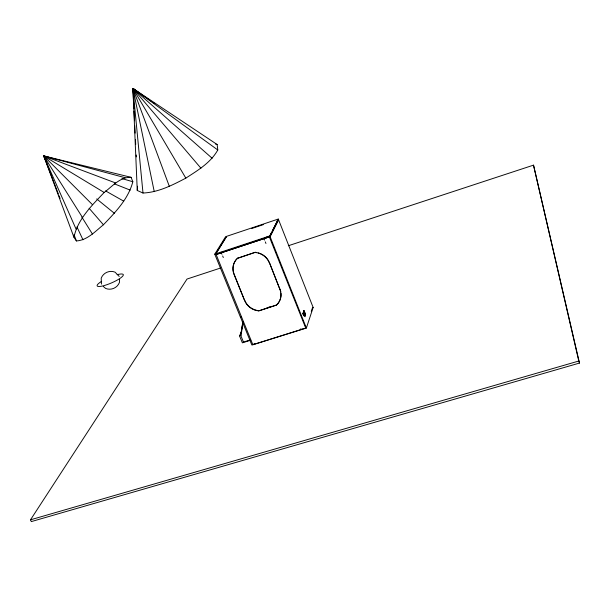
<?xml version="1.0" encoding="UTF-8"?>
<svg xmlns="http://www.w3.org/2000/svg" width="610" height="610" viewBox="0 0 610 610"><rect width="100%" height="100%" fill="white"/><g stroke="black" fill="none" stroke-linecap="round" stroke-linejoin="round"><path stroke-width="0.91" d="M119.598 279.334L119.446 282.445C117.364 287.92 111.043 290.665 105.621 288.431L103.265 286.403M303.223 313.037L303.322 313.464M137.25 190.472L132.904 88.404L217.145 144.524L217.785 149.969C210.709 162.756 197.724 170.411 185.829 178.128C172.416 185.135 158.425 192.371 142.992 193.027L137.25 190.472L137.578 186.21M243.016 321.592L240.698 335.5L242.788 322.08M241.491 332.023L242.483 325.778M242.749 323.994L243.039 322.21M73.94 237.252C77.744 219.127 91.874 205.463 104.165 192.478C112.255 186.446 120.101 176.808 131.104 177.327L132.835 181.734C128.375 198.967 115.359 212.25 103.425 224.777C95.328 231.266 87.436 240.188 76.425 240.958L73.94 237.252L43.745 155.924L131.104 177.327M252.83 344.673L251.838 344.978L240.538 317.238L241.529 316.925L240.477 317.253L214.766 254.164L225.494 236.893L226.508 236.55L215.833 253.806L252.853 344.726L306.365 328.058L313.151 307.478L278.595 219.813L277.901 220.042M311.283 311.275L312.175 308.591M305.152 314.752L304.832 313.677L305.152 314.752L303.673 315.217M300.372 329.514L300.577 328.904M305.503 315.286L305.076 316.742L304.222 315.66M305.038 313.09L304.672 312.16L303.193 312.625M302.781 313.807L304.26 313.342L302.735 313.937M303.269 313.243L303.635 312.183M303.772 311.809L304.085 310.62M256.779 252.502A16.028 14.998 27.2 0 0 255.254 252.304L237.473 258.312A16.012 14.968 27.7 0 0 234.034 274.416L244.671 300.638A15.944 14.831 25.7 0 0 258.709 310.887L276.391 305.084A15.959 14.853 25.3 0 0 281.012 293.44M276.299 305.297A15.967 14.861 25.3 0 0 279.906 289.338L269.445 262.689A16.028 14.998 27.2 0 0 258.289 252.845M252.853 344.726L305.724 328.066L269.376 236.901L271.511 232.685M253.958 343.758L254.698 343.613M258.709 310.887L276.391 305.084M243.84 341.943L243.619 342.439L240.767 335.477L239.524 335.866L242.376 342.828L250.763 340.205M240.698 335.5L241.011 335.027M239.524 335.866L241.796 330.986M279.906 289.338L269.445 262.689M244.671 300.638L234.141 274.218A16.005 14.96 27.7 0 1 237.58 258.129M214.766 254.164L269.803 235.925L278.29 219.051L278.495 219.562L270.017 236.459L216.054 254.362L215.841 253.836L226.6 236.344L278.29 219.051M217.175 254.141L270.093 236.665L278.595 219.813M272.357 230.999L277.474 220.889M269.49 236.787L216.275 254.439M237.473 258.312L255.254 252.304M221.216 252.128L220.812 252.479M217.953 253.691L217.305 253.714M288.339 245.738L533.514 165.142L579.5 363.064L31.316 521.596L30.5 519.819L187.018 279.052L220.492 268.049M221.14 252.654L221.964 254.24M251.755 228.506L263.345 224.632M277.077 220.934L277.512 220.789M266.219 237.29L267.149 236.985M267.027 307.783L271.526 306.35M312.472 307.692L313.151 307.478M303.147 314.737L304.588 314.409L304.26 313.342M303.727 315.073L305.206 314.608M303.78 315.827L305.541 315.355L304.077 310.505L303.178 313.098L304.222 315.728M244.732 341.669L250.085 339.991M302.125 329.065L300.448 329.56M30.5 519.819L578.783 361.029L579.5 363.064M58.385 194.01L43.745 155.924L125.126 177.701M215.498 144.059L217.145 144.524M76.052 229.078L43.745 155.924L51.926 158.295M121.924 178.577L132.835 181.734M46.147 161.055L43.745 155.924L115.664 182.985M44.751 157.532L43.745 155.924L46.391 156.968M114.322 183.839L130.204 190.114M105.576 190.899L123.716 201.155M82.563 217.61L43.745 155.924L104.165 192.478M133.903 108.389L132.904 88.404L150.761 100.879M153.095 102.51L154.643 103.593M142.992 193.027L132.904 88.404L217.785 149.969M96.7 198.929L114.352 213.271M133.262 91.233L132.904 88.404L137.944 92.674M154.254 191.631L132.904 88.404L212.15 158.272M43.745 155.924L92.476 204.693M89.129 208.277L103.425 224.777M169.351 186.401L132.904 88.404L200.926 168.192M119.225 276.46L115.069 272.167C109.655 269.948 103.319 272.685 101.214 278.145L101.443 284.146M304.047 313.136L303.574 311.969M81.9 217.152L92.438 234.065M223.313 257.55L222.665 255.964M132.904 88.404L185.829 178.128M265.952 243.481L265.289 241.857M76.959 226.943L82.96 239.776M264.595 240.111L263.962 238.502M303.376 310.726L304.215 313.067M269.803 235.925L270.017 236.459M270.093 236.665L306.365 328.058M59.063 195.779L60.085 198.441M74.046 234.758L76.425 240.958M533.514 165.142L578.783 361.029M304.565 314.112L304.84 315.576M134.04 111.241L134.52 120.757M134.757 125.515L135.138 133.125M135.473 139.789L135.71 144.54M136.236 155.009L136.327 156.915M117.135 274.675A14.236 2.966 -23.3 0 1 120.696 277.893A14.236 2.966 -23.3 0 1 101.382 286.235A14.236 2.966 -23.3 0 1 101.359 281.492M279.99 289.14A15.959 14.853 25.3 0 1 280.813 291.984M255.155 252.487A16.035 15.006 27.2 0 1 269.353 262.879M258.8 310.673A15.936 14.823 25.7 0 1 244.77 300.44"/></g></svg>
